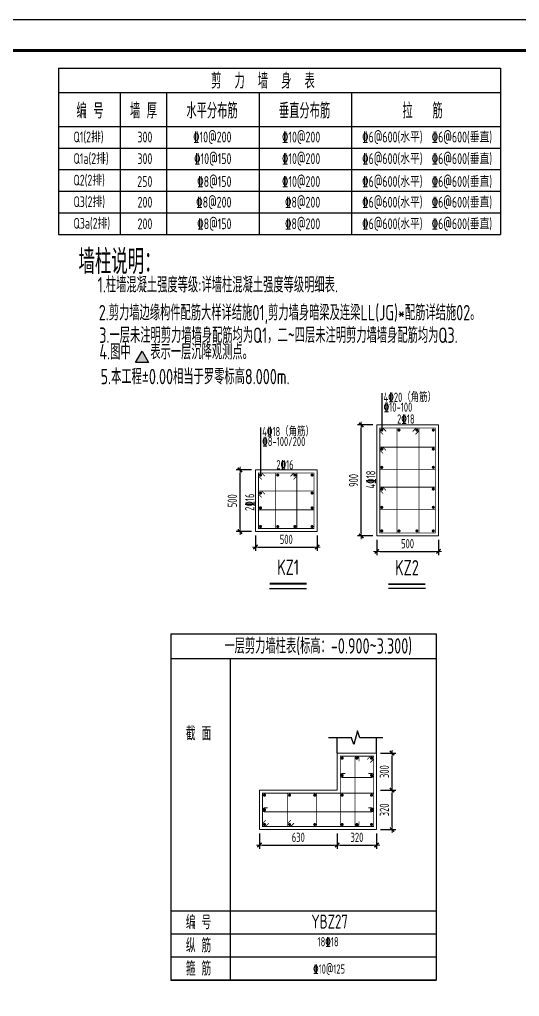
# Model space of a CAD drawing. Extents: x -144902 to 588294, y -160863 to 65494.
# Drawn here: x 30311 to 46518, y 33814 to 65494 of the extents above; entities that cross this region are included whole.
import ezdxf
from ezdxf.enums import TextEntityAlignment as Align

# ---------------------------------------------------------------- set-up
doc = ezdxf.new("R2010")
doc.units = 0
doc.header["$LTSCALE"] = 100
doc.layers.get('0').update_dxf_attribs({"linetype": 'CONTINUOUS'})
doc.layers.get('Defpoints').update_dxf_attribs({"linetype": 'CONTINUOUS'})
for name, color, linetype in [('1508', 2, 'CONTINUOUS'), ('Note', 7, 'CONTINUOUS'), ('TAB', 7, 'CONTINUOUS'), ('TABLE1', 7, 'CONTINUOUS'), ('Table2', 7, 'CONTINUOUS'), ('TEXT', 7, 'CONTINUOUS'), ('THIN', 7, 'CONTINUOUS'), ('tk', 7, 'CONTINUOUS'), ('构件名称', 7, 'CONTINUOUS'), ('柱', 2, 'CONTINUOUS')]:
    doc.layers.add(name, color=color, linetype=linetype)
for name, color, linetype, lineweight in [('REIN', 6, 'CONTINUOUS', 18), ('Z-柱大样外框', 7, 'ByLayer', 18), ('Z-详图标注', 3, 'CONTINUOUS', 18)]:
    doc.layers.add(name, color=color, linetype=linetype, lineweight=lineweight)
doc.styles.get("Standard").update_dxf_attribs({"font": 'tssdeng.shx', "width": 0.7, "bigfont": 'tssdchn.shx'})
doc.styles.add('TCCAD_Dimension', font='Tssdeng.shx', dxfattribs={"width": 0.7, "bigfont": 'tssdchn.shx'})
doc.dimstyles.new('TCCAD_25_100', dxfattribs={"dimtxt": 300, "dimasz": 100, "dimexe": 125, "dimexo": 125, "dimgap": 100, "dimtad": 1, "dimdec": 0, "dimlfac": 0.25, "dimzin": 0, "dimdsep": 46, "dimtxsty": 'TCCAD_Dimension', "dimblk": '_TCDBK25_100', "dimcen": 0, "dimclrt": 7, "dimadec": 0, "dimazin": 0, "dimtfac": 1, "dimtdec": 0, "dimtix": 1, "dimtmove": 2, "dimatfit": 3, "dimfxl": 1, "dimtolj": 1, "dimtzin": 0, "dimarcsym": 0})

# ---------------------------------------------------------------- blocks, each defined once
blk = doc.blocks.new('A1tk')
at = {"layer": 'tk', "color": 5}
blk.add_lwpolyline([(0, 0), (0, 59400), (84100, 59400), (84100, 0)], close=True, dxfattribs=at)
at = {"layer": 'tk', "const_width": 100}
blk.add_lwpolyline([(2500, 1000), (83100, 1000), (83100, 58400), (2500, 58400)], close=True, dxfattribs=at)
blk = doc.blocks.new('_TCDBK25_100')
blk.add_line((-1, 0), (1, 0))
at = {"const_width": 0.5}
blk.add_lwpolyline([(-0.7, -0.7), (0.7, 0.7)], dxfattribs=at)
blk = doc.blocks.new('*D147')
at = {"layer": 'Defpoints', "color": 0}
for p in [(37958, 48888), (39958, 48888), (39958, 48388)]:
    blk.add_point(p, dxfattribs=at)
at = {"layer": 'Z-详图标注', "color": 0, "lineweight": -2}
for p, q in [((37958, 48763), (37958, 48263)), ((39958, 48763), (39958, 48263)), ((38058, 48388), (39858, 48388))]:
    blk.add_line(p, q, dxfattribs=at)
at = {"layer": 'Z-详图标注', "color": 0, "lineweight": -2, "xscale": 100, "yscale": 100, "zscale": 100, "rotation": 180}
blk.add_blockref('_TCDBK25_100', (37958, 48388), dxfattribs=at)
at = {"layer": 'Z-详图标注', "color": 0, "lineweight": -2, "xscale": 100, "yscale": 100, "zscale": 100}
blk.add_blockref('_TCDBK25_100', (39958, 48388), dxfattribs=at)
at = {"layer": 'Z-详图标注', "color": 7, "insert": (38958, 48638), "char_height": 300, "attachment_point": 5, "style": 'TCCAD_Dimension'}
blk.add_mtext('\\A1;500', dxfattribs=at)
blk = doc.blocks.new('*D148')
at = {"layer": 'Defpoints', "color": 0}
for p in [(37458, 50888), (37958, 50888), (37958, 48888)]:
    blk.add_point(p, dxfattribs=at)
at = {"layer": 'Z-详图标注', "color": 0, "lineweight": -2}
for p, q in [((37833, 50888), (37333, 50888)), ((37458, 48988), (37458, 50788)), ((37833, 48888), (37333, 48888))]:
    blk.add_line(p, q, dxfattribs=at)
at = {"layer": 'Z-详图标注', "color": 0, "lineweight": -2, "xscale": 100, "yscale": 100, "zscale": 100}
for p, rotation in [((37458, 50888), 90), ((37458, 48888), 270)]:
    blk.add_blockref('_TCDBK25_100', p, dxfattribs=dict(at, rotation=rotation))
at = {"layer": 'Z-详图标注', "color": 7, "insert": (37208, 49888), "char_height": 300, "attachment_point": 5, "rotation": 90, "style": 'TCCAD_Dimension'}
blk.add_mtext('\\A1;500', dxfattribs=at)
blk = doc.blocks.new('*D149')
at = {"layer": 'Defpoints', "color": 0}
for p in [(41890, 48747), (43890, 48747), (43890, 48247)]:
    blk.add_point(p, dxfattribs=at)
at = {"layer": 'Z-详图标注', "color": 0, "lineweight": -2}
for p, q in [((41890, 48622), (41890, 48122)), ((43890, 48622), (43890, 48122)), ((41990, 48247), (43790, 48247))]:
    blk.add_line(p, q, dxfattribs=at)
at = {"layer": 'Z-详图标注', "color": 0, "lineweight": -2, "xscale": 100, "yscale": 100, "zscale": 100, "rotation": 180}
blk.add_blockref('_TCDBK25_100', (41890, 48247), dxfattribs=at)
at = {"layer": 'Z-详图标注', "color": 0, "lineweight": -2, "xscale": 100, "yscale": 100, "zscale": 100}
blk.add_blockref('_TCDBK25_100', (43890, 48247), dxfattribs=at)
at = {"layer": 'Z-详图标注', "color": 7, "insert": (42890, 48497), "char_height": 300, "attachment_point": 5, "style": 'TCCAD_Dimension'}
blk.add_mtext('\\A1;500', dxfattribs=at)
blk = doc.blocks.new('*D150')
at = {"layer": 'Defpoints', "color": 0}
for p in [(41390, 52347), (41890, 52347), (41890, 48747)]:
    blk.add_point(p, dxfattribs=at)
at = {"layer": 'Z-详图标注', "color": 0, "lineweight": -2}
for p, q in [((41765, 52347), (41265, 52347)), ((41390, 48847), (41390, 52247)), ((41765, 48747), (41265, 48747))]:
    blk.add_line(p, q, dxfattribs=at)
at = {"layer": 'Z-详图标注', "color": 0, "lineweight": -2, "xscale": 100, "yscale": 100, "zscale": 100}
for p, rotation in [((41390, 52347), 90), ((41390, 48747), 270)]:
    blk.add_blockref('_TCDBK25_100', p, dxfattribs=dict(at, rotation=rotation))
at = {"layer": 'Z-详图标注', "color": 7, "insert": (41140, 50547), "char_height": 300, "attachment_point": 5, "rotation": 90, "style": 'TCCAD_Dimension'}
blk.add_mtext('\\A1;900', dxfattribs=at)
blk = doc.blocks.new('*D468')
at = {"layer": 'Defpoints', "color": 0}
for p in [(38088, 39225), (40608, 39225), (40608, 38725)]:
    blk.add_point(p, dxfattribs=at)
at = {"layer": 'Z-详图标注', "color": 0, "lineweight": -2}
for p, q in [((38088, 39100), (38088, 38600)), ((40608, 39100), (40608, 38600)), ((38188, 38725), (40508, 38725))]:
    blk.add_line(p, q, dxfattribs=at)
at = {"layer": 'Z-详图标注', "color": 0, "lineweight": -2, "xscale": 100, "yscale": 100, "zscale": 100, "rotation": 180}
blk.add_blockref('_TCDBK25_100', (38088, 38725), dxfattribs=at)
at = {"layer": 'Z-详图标注', "color": 0, "lineweight": -2, "xscale": 100, "yscale": 100, "zscale": 100}
blk.add_blockref('_TCDBK25_100', (40608, 38725), dxfattribs=at)
at = {"layer": 'Z-详图标注', "color": 7, "insert": (39348, 38975), "char_height": 300, "attachment_point": 5, "style": 'TCCAD_Dimension'}
blk.add_mtext('\\A1;630', dxfattribs=at)
blk = doc.blocks.new('*D469')
at = {"layer": 'Defpoints', "color": 0}
for p in [(40608, 39225), (41888, 39225), (41888, 38725)]:
    blk.add_point(p, dxfattribs=at)
at = {"layer": 'Z-详图标注', "color": 0, "lineweight": -2}
for p, q in [((40608, 39100), (40608, 38600)), ((41888, 39100), (41888, 38600)), ((40708, 38725), (41788, 38725))]:
    blk.add_line(p, q, dxfattribs=at)
at = {"layer": 'Z-详图标注', "color": 0, "lineweight": -2, "xscale": 100, "yscale": 100, "zscale": 100, "rotation": 180}
blk.add_blockref('_TCDBK25_100', (40608, 38725), dxfattribs=at)
at = {"layer": 'Z-详图标注', "color": 0, "lineweight": -2, "xscale": 100, "yscale": 100, "zscale": 100}
blk.add_blockref('_TCDBK25_100', (41888, 38725), dxfattribs=at)
at = {"layer": 'Z-详图标注', "color": 7, "insert": (41248, 38975), "char_height": 300, "attachment_point": 5, "style": 'TCCAD_Dimension'}
blk.add_mtext('\\A1;320', dxfattribs=at)
blk = doc.blocks.new('*D470')
at = {"layer": 'Defpoints', "color": 0}
for p in [(41888, 40505), (42388, 40505), (41888, 39225)]:
    blk.add_point(p, dxfattribs=at)
at = {"layer": 'Z-详图标注', "color": 0, "lineweight": -2}
for p, q in [((42013, 40505), (42513, 40505)), ((42388, 39325), (42388, 40405)), ((42013, 39225), (42513, 39225))]:
    blk.add_line(p, q, dxfattribs=at)
at = {"layer": 'Z-详图标注', "color": 0, "lineweight": -2, "xscale": 100, "yscale": 100, "zscale": 100}
for p, rotation in [((42388, 40505), 90), ((42388, 39225), 270)]:
    blk.add_blockref('_TCDBK25_100', p, dxfattribs=dict(at, rotation=rotation))
at = {"layer": 'Z-详图标注', "color": 7, "insert": (42138, 39865), "char_height": 300, "attachment_point": 5, "rotation": 90, "style": 'TCCAD_Dimension'}
blk.add_mtext('\\A1;320', dxfattribs=at)
blk = doc.blocks.new('*D471')
at = {"layer": 'Defpoints', "color": 0}
for p in [(41888, 41705), (42388, 41705), (41888, 40505)]:
    blk.add_point(p, dxfattribs=at)
at = {"layer": 'Z-详图标注', "color": 0, "lineweight": -2}
for p, q in [((42013, 41705), (42513, 41705)), ((42388, 40605), (42388, 41605)), ((42013, 40505), (42513, 40505))]:
    blk.add_line(p, q, dxfattribs=at)
at = {"layer": 'Z-详图标注', "color": 0, "lineweight": -2, "xscale": 100, "yscale": 100, "zscale": 100}
for p, rotation in [((42388, 41705), 90), ((42388, 40505), 270)]:
    blk.add_blockref('_TCDBK25_100', p, dxfattribs=dict(at, rotation=rotation))
at = {"layer": 'Z-详图标注', "color": 7, "insert": (42138, 41105), "char_height": 300, "attachment_point": 5, "rotation": 90, "style": 'TCCAD_Dimension'}
blk.add_mtext('\\A1;300', dxfattribs=at)

msp = doc.modelspace()

# ---------------------------------------------------------------- hatches: boundary and pattern name
at = {"layer": 'TEXT'}
msp.add_hatch(color=256, dxfattribs=at).paths.add_polyline_path([(34281.319, 54737.188), (34069.23, 54369.838), (34493.409, 54369.838)])

# ---------------------------------------------------------------- linework, layer by layer
at = {"layer": 'REIN', "color": 210, "const_width": 25}
for points in [[(42096.044, 52040.751), (41989.978, 52146.817), (41989.978, 52246.817), (43789.978, 52246.817), (43789.978, 48846.817), (41989.978, 48846.817), (41989.978, 52246.817), (42089.978, 52246.817), (42196.044, 52140.751)], [(38164.371, 50581.738), (38058.305, 50687.804), (38058.305, 50787.804), (39858.305, 50787.804), (39858.305, 48987.804), (38058.305, 48987.804), (38058.305, 50787.804), (38158.305, 50787.804), (38264.371, 50681.738)], [(41581.729, 41499.394), (41687.795, 41605.46), (41787.795, 41605.46), (41787.795, 39325.46), (40707.795, 39325.46), (40707.795, 41605.46), (41787.795, 41605.46), (41787.795, 41505.46), (41681.729, 41399.394)], [(38393.861, 39431.526), (38287.795, 39325.46), (38187.795, 39325.46), (38187.795, 40405.46), (41787.795, 40405.46), (41787.795, 39325.46), (38187.795, 39325.46), (38187.795, 39425.46), (38293.861, 39531.526)]]:
    msp.add_lwpolyline(points, dxfattribs=at)
at = {"layer": 'REIN', "color": 6, "const_width": 50}
for points in [[(42029.978, 52181.817, 1), (42079.978, 52181.817, 1)], [(42587.972, 52181.817, 1), (42637.972, 52181.817, 1)], [(43169.27, 52181.817, 1), (43219.27, 52181.817, 1)], [(43699.978, 52181.817, 1), (43749.978, 52181.817, 1)], [(42029.978, 51563.382, 1), (42079.978, 51563.382, 1)], [(43699.978, 51563.382, 1), (43749.978, 51563.382, 1)], [(42029.978, 50972.073, 1), (42079.978, 50972.073, 1)], [(43699.978, 50972.073, 1), (43749.978, 50972.073, 1)], [(38098.305, 50722.804, 1), (38148.305, 50722.804, 1)], [(38654.971, 50722.804, 1), (38704.971, 50722.804, 1)], [(39211.638, 50722.804, 1), (39261.638, 50722.804, 1)], [(39768.305, 50722.804, 1), (39818.305, 50722.804, 1)], [(38098.305, 50138.658, 1), (38148.305, 50138.658, 1)], [(39768.305, 50138.658, 1), (39818.305, 50138.658, 1)], [(42029.978, 50266.066, 1), (42079.978, 50266.066, 1)], [(43699.978, 50266.066, 1), (43749.978, 50266.066, 1)], [(38098.305, 49658.936, 1), (38148.305, 49658.936, 1)], [(39768.305, 49658.936, 1), (39818.305, 49658.936, 1)], [(42029.978, 49674.757, 1), (42079.978, 49674.757, 1)], [(43699.978, 49674.757, 1), (43749.978, 49674.757, 1)], [(38098.305, 49052.804, 1), (38148.305, 49052.804, 1)], [(38654.971, 49052.804, 1), (38704.971, 49052.804, 1)], [(39211.638, 49052.804, 1), (39261.638, 49052.804, 1)], [(39768.305, 49052.804, 1), (39818.305, 49052.804, 1)], [(42029.978, 48911.817, 1), (42079.978, 48911.817, 1)], [(42587.972, 48911.817, 1), (42637.972, 48911.817, 1)], [(43169.27, 48911.817, 1), (43219.27, 48911.817, 1)], [(43699.978, 48911.817, 1), (43749.978, 48911.817, 1)], [(40747.795, 41540.46, 1), (40797.795, 41540.46, 1)], [(41222.795, 41540.46, 1), (41272.795, 41540.46, 1)], [(41697.795, 41540.46, 1), (41747.795, 41540.46, 1)], [(40747.795, 40980.46, 1), (40797.795, 40980.46, 1)], [(41697.795, 40980.46, 1), (41747.795, 40980.46, 1)], [(38227.795, 40340.46, 1), (38277.795, 40340.46, 1)], [(39041.128, 40340.46, 1), (39091.128, 40340.46, 1)], [(39854.461, 40340.46, 1), (39904.461, 40340.46, 1)], [(40747.795, 40340.46, 1), (40797.795, 40340.46, 1)], [(41697.795, 40340.46, 1), (41747.795, 40340.46, 1)], [(38227.795, 39865.46, 1), (38277.795, 39865.46, 1)], [(41697.795, 39865.46, 1), (41747.795, 39865.46, 1)], [(38227.795, 39390.46, 1), (38277.795, 39390.46, 1)], [(39041.128, 39390.46, 1), (39091.128, 39390.46, 1)], [(39854.461, 39390.46, 1), (39904.461, 39390.46, 1)], [(40747.795, 39390.46, 1), (40797.795, 39390.46, 1)], [(41222.795, 39390.46, 1), (41272.795, 39390.46, 1)], [(41697.795, 39390.46, 1), (41747.795, 39390.46, 1)]]:
    msp.add_lwpolyline(points, format="xyb", close=True, dxfattribs=at)
at = {"layer": 'REIN', "color": 6, "const_width": 25}
for points in [[(43149.895, 52045.518), (43259.27, 52154.893), (43259.27, 52246.817), (42547.972, 52246.817), (42547.972, 48846.817), (43259.27, 48846.817), (43259.27, 52246.817), (43167.347, 52246.817), (43057.971, 52137.442)], [(42096.044, 51422.316), (41989.978, 51528.382), (41989.978, 51628.382), (43789.978, 51628.382), (43789.978, 50907.073), (41989.978, 50907.073), (41989.978, 51628.382), (42089.978, 51628.382), (42196.044, 51522.316)], [(39095.572, 50681.738), (39201.638, 50787.804), (39301.638, 50787.804), (39301.638, 48987.804), (38614.971, 48987.804), (38614.971, 50787.804), (39301.638, 50787.804), (39301.638, 50687.804), (39195.572, 50581.738)], [(38164.371, 49997.592), (38058.305, 50103.658), (38058.305, 50203.658), (39858.305, 50203.658), (39858.305, 49593.936), (38058.305, 49593.936), (38058.305, 50203.658), (38158.305, 50203.658), (38264.371, 50097.592)], [(42096.044, 50125), (41989.978, 50231.066), (41989.978, 50331.066), (43789.978, 50331.066), (43789.978, 49609.757), (41989.978, 49609.757), (41989.978, 50331.066), (42089.978, 50331.066), (42196.044, 50225)], [(39207.194, 39431.526), (39101.128, 39325.46), (39001.128, 39325.46), (39001.128, 40405.46), (39944.461, 40405.46), (39944.461, 39325.46), (39001.128, 39325.46), (39001.128, 39425.46), (39107.194, 39531.526)]]:
    msp.add_lwpolyline(points, dxfattribs=at)
for points in [[(41312.795, 39490.46), (41312.795, 39390.46, -1), (41182.795, 39390.46), (41182.795, 41540.46, -1), (41312.795, 41540.46), (41312.795, 41440.46)], [(41622.795, 41045.46), (41722.795, 41045.46, -1), (41722.795, 40915.46), (40772.795, 40915.46, -1), (40772.795, 41045.46), (40872.795, 41045.46)], [(41622.795, 39930.46), (41722.795, 39930.46, -1), (41722.795, 39800.46), (38252.795, 39800.46, -1), (38252.795, 39930.46), (38352.795, 39930.46)]]:
    msp.add_lwpolyline(points, format="xyb", dxfattribs=at)
at = {"layer": 'TAB'}
for p, q in [((35214.018, 45572.856), (43817.821, 45572.856, 0)), ((35214.018, 45572.856), (35214.018, 34343.915, 0)), ((43817.821, 45572.856, 0), (43817.821, 34343.915, 0)), ((35214.018, 44774.492), (43817.821, 44774.492)), ((37135.087, 44774.492, 0), (37135.087, 34343.915, 0)), ((35214.018, 36593.915, 0), (43817.821, 36593.915, 0)), ((35214.018, 35843.915, 0), (43817.821, 35843.915, 0)), ((35214.018, 35093.915, 0), (43817.821, 35093.915, 0)), ((43817.821, 34343.915, 0), (35214.018, 34343.915, 0)), ((35214.018, 34343.915, 0), (43817.821, 34343.915, 0))]:
    msp.add_line(p, q, dxfattribs=at)
at = {"layer": 'TABLE1', "color": 7}
for p, q in [((31574.039, 63914.174), (45903.364, 63914.174)), ((31574.039, 63914.174), (31574.039, 58526.463)), ((45903.364, 63914.174), (45903.364, 58526.463)), ((31574.039, 63126.463), (45903.364, 63126.463)), ((33574.039, 63126.463), (33574.039, 58526.463)), ((35074.039, 63126.463), (35074.039, 58526.463)), ((38074.039, 63126.463), (38074.039, 58526.463)), ((41074.039, 63126.463), (41074.039, 58526.463)), ((31574.039, 62026.463), (45903.364, 62026.463)), ((31574.039, 62026.463), (45903.364, 62026.463)), ((31574.039, 61326.463), (45903.364, 61326.463)), ((31574.039, 60626.463), (45903.364, 60626.463)), ((31574.039, 59926.463), (45903.364, 59926.463)), ((31574.039, 59226.463), (45903.364, 59226.463)), ((31574.039, 58526.463), (45903.364, 58526.463))]:
    msp.add_line(p, q, dxfattribs=at)
at = {"layer": 'TEXT', "elevation": -1181.639}
msp.add_lwpolyline([(34069.23, 54369.838), (34281.319, 54737.188), (34493.409, 54369.838)], close=True, dxfattribs=at)
at = {"layer": 'THIN'}
for p, q in [((40607.795, 41705.46), (40607.795, 42205.46)), ((41887.795, 41705.46), (41887.795, 42205.46))]:
    msp.add_line(p, q, dxfattribs=at)
at = {"layer": 'THIN', "elevation": 0}
msp.add_lwpolyline([(42087.795, 42205.46), (41337.795, 42205.46), (41267.795, 42425.46), (41147.795, 41985.46), (41077.795, 42205.46), (40327.795, 42205.46)], dxfattribs=at)
at = {"layer": 'Z-柱大样外框'}
for points in [[(43889.978, 52346.817), (43889.978, 48746.817), (41889.978, 48746.817), (41889.978, 52346.817)], [(39958.305, 50887.804), (39958.305, 48887.804), (37958.305, 48887.804), (37958.305, 50887.804)]]:
    msp.add_lwpolyline(points, close=True, dxfattribs=at)
at = {"layer": 'Z-柱大样外框', "color": 1}
msp.add_lwpolyline([(38087.795, 40505.46), (38087.795, 39225.46), (41887.795, 39225.46), (41887.795, 41705.46), (40607.795, 41705.46), (40607.795, 40505.46), (38087.795, 40505.46)], close=True, dxfattribs=at)
at = {"layer": '柱'}
for p, q in [((42054.978, 53381.817), (42054.978, 52181.817)), ((38119.115, 52267.125), (38119.115, 50722.804)), ((38417.414, 47047.609), (39617.414, 47047.609)), ((42270.318, 47049.126), (43470.318, 47049.126))]:
    msp.add_line(p, q, dxfattribs=at)
at = {"layer": '柱', "const_width": 60}
for points in [[(38417.414, 47197.609), (39617.414, 47197.609)], [(42270.318, 47182.413), (43470.318, 47182.413)]]:
    msp.add_lwpolyline(points, dxfattribs=at)

# ---------------------------------------------------------------- block references
at = {"layer": '1508'}
msp.add_blockref('A1tk', (-20399.668, 6094.074), dxfattribs=at)

# ---------------------------------------------------------------- texts
at = {"layer": 'Note', "color": 7, "width": 0.7}
for s, p in [('剪  力  墙  身  表', (38202.454, 63529.578)), ('编 号', (32594.747, 62561.172)), ('墙 厚', (34329.706, 62561.172)), ('水平分布筋', (36551.836, 62561.172)), ('垂直分布筋', (39551.836, 62561.172)), ('拉   筋', (43377.272, 62561.172)), (' 一层剪力墙柱表(标高：-0.900~3.300)', (39888.746, 45183.611, 0))]:
    msp.add_text(s, height=500, dxfattribs=at).set_placement(p, align=Align.MIDDLE)
at = {"layer": 'TAB', "width": 0.7}
msp.add_text('YBZ27', height=450, dxfattribs=at).set_placement((40364.365, 36242.794, 0), align=Align.MIDDLE_CENTER)
at = {"layer": 'TAB', "color": 7, "width": 0.7}
msp.add_text('18%%13218', height=300, dxfattribs=at).set_placement((39971.176, 35348.959, 0), align=Align.BOTTOM_LEFT)
msp.add_text('%%13210@125', height=300, dxfattribs=at).set_placement((40345.309, 34703.924, 0), align=Align.MIDDLE_CENTER)
at = {"layer": 'Table2', "color": 7, "width": 0.7}
for s, p in [('300', (34616.961, 61683.165)), ('300', (34616.961, 60983.165)), ('250', (34616.961, 60241.043)), ('200', (34616.961, 59570.986)), ('200', (34616.961, 58870.986))]:
    msp.add_text(s, height=350, dxfattribs=at).set_placement(p, align=Align.MIDDLE_RIGHT)
at = {"layer": 'TEXT', "color": 7, "width": 0.7}
for s, p in [('%%13210@200', (37180.961, 61683.165)), ('%%13210@200', (40060.689, 61683.165)), ('%%1326@600(水平)  %%1326@600(垂直)', (45629.745, 61683.165)), ('%%13210@150', (37180.961, 60983.165)), ('%%13210@200', (40060.689, 60983.165)), ('%%1326@600(水平)  %%1326@600(垂直)', (45629.745, 60983.165)), ('%%1328@150', (37180.961, 60241.043)), ('%%13210@200', (40060.689, 60241.043)), ('%%1326@600(水平)  %%1326@600(垂直)', (45629.745, 60241.043)), ('%%1328@200', (37180.961, 59570.986)), ('%%1328@200', (40060.689, 59570.986)), ('%%1326@600(水平)  %%1326@600(垂直)', (45629.745, 59570.986)), ('%%1328@150', (37180.961, 58870.986)), ('%%1328@200', (40060.689, 58870.986)), ('%%1326@600(水平)  %%1326@600(垂直)', (45629.745, 58870.986))]:
    msp.add_text(s, height=350, dxfattribs=at).set_placement(p, align=Align.MIDDLE_RIGHT)
at = {"layer": 'TEXT', "width": 0.7}
for s, height, p in [('墙柱说明：', 800, (32220.972, 57240.044)), ('2.剪力墙边缘构件配筋大样详结施01,剪力墙身暗梁及连梁LL(JG)*配筋详结施02。', 500, (32877.632, 55740.005)), ('3.一层未注明剪力墙墙身配筋均为Q1，二~四层未注明剪力墙墙身配筋均为Q3.', 500, (32894.305, 55007.621))]:
    msp.add_text(s, height=height, dxfattribs=at).set_placement(p)
for s, p in [('1.柱墙混凝土强度等级:详墙柱混凝土强度等级明细表.', (32844.088, 56492.219)), ('4.图中   表示一层沉降观测点。', (32899.247, 54319.632))]:
    msp.add_text(s, height=500, dxfattribs=at).set_placement(p, align=Align.BOTTOM_LEFT)
at = {"layer": 'TEXT', "ltscale": 99, "width": 0.7}
msp.add_text('5.本工程%%P0.00相当于罗零标高8.000m.', height=500, dxfattribs=at).set_placement((32937.842, 53666.381))
at = {"layer": 'TEXT', "color": 7, "width": 0.7}
for s, p in [('截 面', (36114.018, 42342.501)), ('编 号', (36114.018, 36218.915, 0)), ('纵 筋', (36114.018, 35468.915, 0)), ('箍 筋', (36114.018, 34718.915, 0))]:
    msp.add_text(s, height=450, dxfattribs=at).set_placement(p, align=Align.MIDDLE_CENTER)
at = {"layer": '构件名称', "color": 7, "width": 0.7}
for s, p in [('Q1(2排)', (32060.087, 61512.12)), ('Q1a(2排)', (32060.087, 60812.12)), ('Q2(2排)', (32060.087, 60112.12)), ('Q3(2排)', (32060.087, 59412.12)), ('Q3a(2排)', (32060.087, 58712.12))]:
    msp.add_text(s, height=350, dxfattribs=at).set_placement(p)
at = {"layer": '柱', "width": 0.7}
for s, p in [('4%%13220（角筋）', (42114.98, 53395.739)), ('%%13210-100 ', (42114.98, 53074.855)), ('4%%13218（角筋）', (38179.116, 52281.046)), ('%%1328-100/200', (38179.116, 51960.163))]:
    msp.add_text(s, height=300, dxfattribs=at).set_placement(p, align=Align.TOP_LEFT)
for s, p in [('2%%13218', (42550.727, 52389.328)), ('2%%13216', (38636.236, 50907.999))]:
    msp.add_text(s, height=300, dxfattribs=at).set_placement(p)
for s, p in [('4%%13218', (41847.742, 50284.456)), ('2%%13216', (37920.689, 49561.634))]:
    msp.add_text(s, height=300, rotation=90, dxfattribs=at).set_placement(p)
for s, p in [('KZ1', (39017.414, 47332.726)), ('KZ2', (42870.318, 47317.53))]:
    msp.add_text(s, height=500, dxfattribs=at).set_placement(p, align=Align.BOTTOM_CENTER)

# ---------------------------------------------------------------- dimensions: what is measured, and where the dimension line sits
at = {"layer": 'Z-详图标注'}
for base, p1, p2, picture, middle in [((41389.978, 52346.817), (41889.978, 48746.817), (41889.978, 52346.817), '*D150', (41139.978, 50546.817)), ((37458.305, 50887.804), (37958.305, 48887.804), (37958.305, 50887.804), '*D148', (37208.305, 49887.804)), ((42387.795, 41705.46), (41887.795, 40505.46), (41887.795, 41705.46), '*D471', (42137.795, 41105.46)), ((42387.795, 40505.46), (41887.795, 39225.46), (41887.795, 40505.46), '*D470', (42137.795, 39865.46))]:
    dim = msp.add_linear_dim(base=base, p1=p1, p2=p2, angle=90, dimstyle='TCCAD_25_100', dxfattribs=at)
    dim.commit()
    dim.dimension.update_dxf_attribs({"geometry": picture, "text_midpoint": middle})
for base, p1, p2, picture, middle in [((39958.305, 48387.804), (37958.305, 48887.804), (39958.305, 48887.804), '*D147', (38958.305, 48637.804)), ((43889.978, 48246.817), (41889.978, 48746.817), (43889.978, 48746.817), '*D149', (42889.978, 48496.817)), ((40607.795, 38725.46), (38087.795, 39225.46), (40607.795, 39225.46), '*D468', (39347.795, 38975.46)), ((41887.795, 38725.46), (40607.795, 39225.46), (41887.795, 39225.46), '*D469', (41247.795, 38975.46))]:
    dim = msp.add_linear_dim(base=base, p1=p1, p2=p2, dimstyle='TCCAD_25_100', dxfattribs=at)
    dim.commit()
    dim.dimension.update_dxf_attribs({"geometry": picture, "text_midpoint": middle})

doc.saveas('drawing.dxf')
